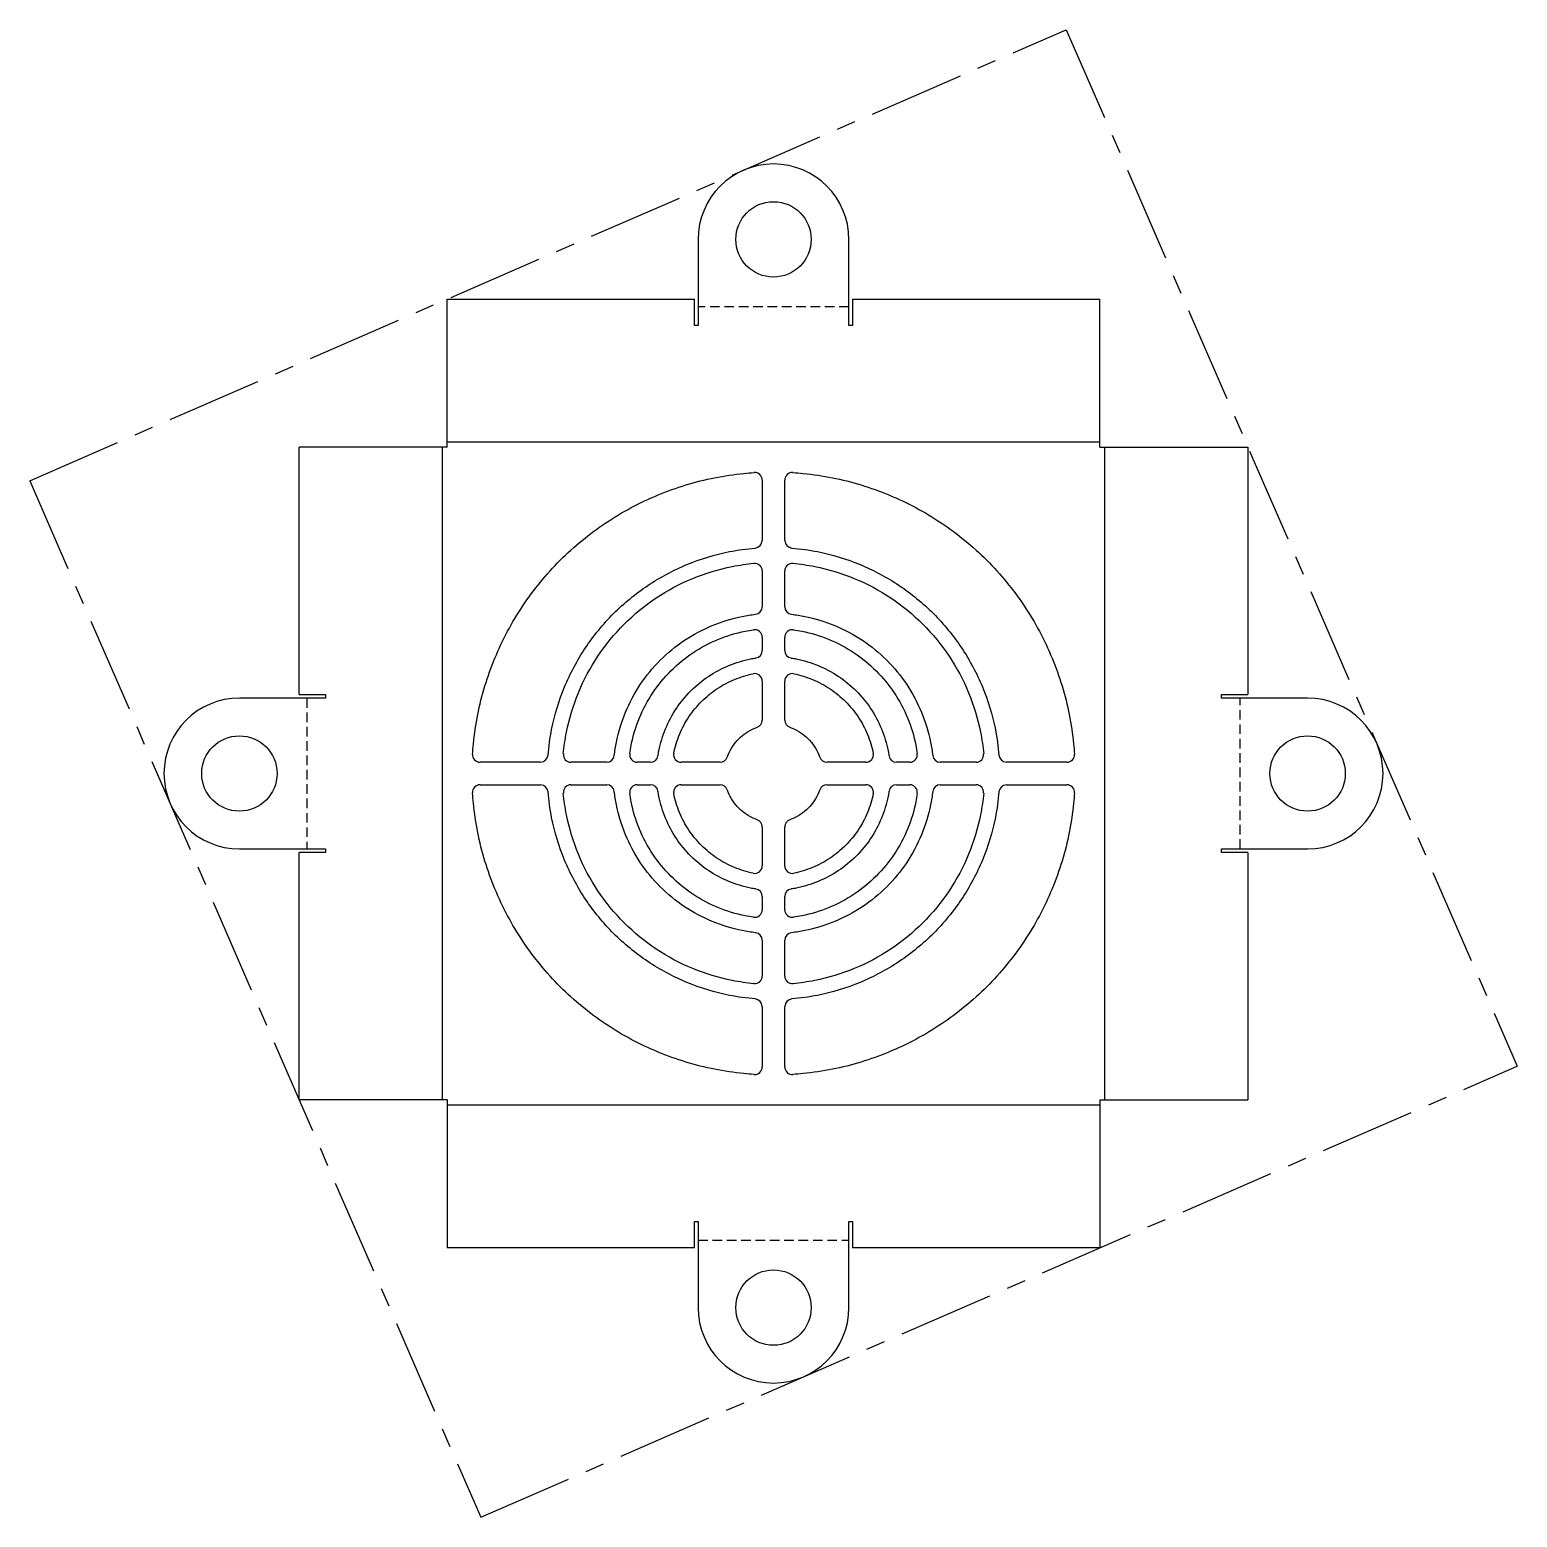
# Model space of a CAD drawing. Header units: millimetres. Extents: x -99 to 99, y -99 to 99.
import ezdxf

# ---------------------------------------------------------------- set-up
doc = ezdxf.new("R2010")
doc.units = ezdxf.units.MM
doc.linetypes.add('CENTERX2', pattern=[20.32, 12.7, -2.54, 2.54, -2.54])
doc.linetypes.add('HIDDEN', pattern=[1.905, 1.27, -0.635])

msp = doc.modelspace()

# ---------------------------------------------------------------- linework, layer by layer
at = {"color": 7, "linetype": 'CENTERX2'}
for p, q in [((-98.66, 38.84), (38.84, 98.66)), ((38.84, 98.66), (98.66, -38.84)), ((-98.66, 38.84), (-38.84, -98.66)), ((-38.84, -98.66), (98.66, -38.84))]:
    msp.add_line(p, q, dxfattribs=at)
at = {"color": 7, "linetype": 'Continuous', "lineweight": 25}
for p, q in [((-10, 70.85), (-10, 59.43)), ((10, 59.43), (10, 70.85)), ((-43.29, 43.29), (-43.29, 62.93)), ((-43.29, 62.93), (-10.5, 62.93)), ((-10.5, 59.43), (-10.5, 62.93)), ((10.5, 62.93), (10.5, 59.43)), ((10.5, 62.93), (43.29, 62.93)), ((43.29, 43.29), (43.29, 62.93)), ((-10, 59.43), (-10.5, 59.43)), ((10.5, 59.43), (10, 59.43)), ((-62.93, 10.5), (-62.93, 43.29)), ((-43.29, 43.29), (-62.93, 43.29)), ((43.29, 43.29), (62.93, 43.29)), ((62.93, 43.29), (62.93, 10.5)), ((-1.5, 38.92), (-1.5, 30.9)), ((1.5, 30.9), (1.5, 38.92)), ((-1.5, 26.88), (-1.5, 22.11)), ((1.5, 22.11), (1.5, 26.88)), ((-1.5, 18.08), (-1.5, 16.31)), ((1.5, 16.31), (1.5, 18.08)), ((-1.5, 12.25), (-1.5, 7.07)), ((1.5, 7.07), (1.5, 12.25)), ((-59.43, 10), (-70.85, 10)), ((-62.93, 10.5), (-59.43, 10.5)), ((-59.43, 10.5), (-59.43, 10)), ((59.43, 10.5), (62.93, 10.5)), ((59.43, 10), (59.43, 10.5)), ((70.85, 10), (59.43, 10)), ((-30.9, 1.5), (-38.92, 1.5)), ((-22.11, 1.5), (-26.88, 1.5)), ((-16.31, 1.5), (-18.08, 1.5)), ((-7.07, 1.5), (-12.25, 1.5)), ((12.25, 1.5), (7.07, 1.5)), ((18.08, 1.5), (16.31, 1.5)), ((26.88, 1.5), (22.11, 1.5)), ((38.92, 1.5), (30.9, 1.5)), ((-38.92, -1.5), (-30.9, -1.5)), ((-26.88, -1.5), (-22.11, -1.5)), ((-18.08, -1.5), (-16.31, -1.5)), ((-12.25, -1.5), (-7.07, -1.5)), ((7.07, -1.5), (12.25, -1.5)), ((16.31, -1.5), (18.08, -1.5)), ((22.11, -1.5), (26.88, -1.5)), ((30.9, -1.5), (38.92, -1.5)), ((-1.5, -7.07), (-1.5, -12.25)), ((1.5, -12.25), (1.5, -7.07)), ((-70.85, -10), (-59.43, -10)), ((-62.93, -43.29), (-62.93, -10.5)), ((-59.43, -10.5), (-62.93, -10.5)), ((-59.43, -10), (-59.43, -10.5)), ((59.43, -10), (70.85, -10)), ((59.43, -10.5), (59.43, -10)), ((62.93, -10.5), (59.43, -10.5)), ((62.93, -10.5), (62.93, -43.29)), ((-1.5, -16.31), (-1.5, -18.08)), ((1.5, -18.08), (1.5, -16.31)), ((-1.5, -22.11), (-1.5, -26.88)), ((1.5, -26.88), (1.5, -22.11)), ((-1.5, -30.9), (-1.5, -38.92)), ((1.5, -38.92), (1.5, -30.9)), ((-43.29, -43.29), (-62.93, -43.29)), ((-43.29, -43.29), (-43.29, -62.93)), ((43.29, -43.29), (62.93, -43.29)), ((43.29, -43.29), (43.29, -62.93)), ((-10.5, -59.43), (-10, -59.43)), ((-10.5, -62.93), (-10.5, -59.43)), ((-10, -59.43), (-10, -70.85)), ((10, -59.43), (10.5, -59.43)), ((10, -70.85), (10, -59.43)), ((10.5, -59.43), (10.5, -62.93)), ((-10.5, -62.93), (-43.29, -62.93)), ((43.29, -62.93), (10.5, -62.93))]:
    msp.add_line(p, q, dxfattribs=at)
at = {"color": 7, "linetype": 'HIDDEN'}
for p, q in [((10, 61.89), (-10, 61.89)), ((-61.89, 10), (-61.89, -10)), ((61.89, -10), (61.89, 10)), ((-10, -61.89), (10, -61.89))]:
    msp.add_line(p, q, dxfattribs=at)
at = {"color": 7, "linetype": 'Continuous'}
for p, q in [((43.29, 43.96), (-43.29, 43.96)), ((-43.96, 43.29), (-43.96, -43.29)), ((43.96, -43.29), (43.96, 43.29)), ((-43.29, -43.96), (43.29, -43.96))]:
    msp.add_line(p, q, dxfattribs=at)
at = {"color": 7, "linetype": 'Continuous', "lineweight": 25}
for centre in [(0, 70.85), (-70.85, 0), (70.85, 0), (0, -70.85)]:
    msp.add_circle(centre, 5, dxfattribs=at)
for centre, radius, start, end in [((0, 70.85), 10, 0, 180), ((-2.5, 38.92), 1, 0, 93.6655), ((2.5, 38.92), 1, 86.3345, 180), ((-2.5, 30.9), 1, 274.6272, 360), ((2.5, 30.9), 1, 180, 265.3728), ((-2.5, 26.88), 1, 0, 95.3133), ((2.5, 26.88), 1, 84.6867, 180), ((-2.5, 22.11), 1, 276.4501, 0), ((2.5, 22.11), 1, 180, 263.5499), ((-2.5, 18.08), 1, 0, 97.8703), ((2.5, 18.08), 1, 82.1297, 180), ((-2.5, 16.31), 1, 278.7115, 0), ((2.5, 16.31), 1, 180, 261.2885), ((-2.5, 12.25), 1, 0, 101.5379), ((2.5, 12.25), 1, 78.4621, 180), ((-70.85, 0), 10, 90, 270), ((70.85, 0), 10, 270, 90), ((-2.5, 7.07), 1, 289.4684, 0), ((2.5, 7.07), 1, 180, 250.5316), ((-38.92, 2.5), 1, 176.3345, 270), ((-30.9, 2.5), 1, 270, 355.3728), ((-26.88, 2.5), 1, 174.6867, 270), ((-22.11, 2.5), 1, 270, 353.5499), ((-18.08, 2.5), 1, 172.1297, 270), ((-16.31, 2.5), 1, 270, 351.2885), ((-12.25, 2.5), 1, 168.4621, 270), ((-7.07, 2.5), 1, 270, 340.5316), ((7.07, 2.5), 1, 199.4684, 270), ((12.25, 2.5), 1, 270, 11.5379), ((16.31, 2.5), 1, 188.7115, 270), ((18.08, 2.5), 1, 270, 7.8703), ((22.11, 2.5), 1, 186.4501, 270), ((26.88, 2.5), 1, 270, 5.3133), ((30.9, 2.5), 1, 184.6272, 270), ((38.92, 2.5), 1, 270, 3.6653), ((-38.92, -2.5), 1, 90, 183.6655), ((-30.9, -2.5), 1, 4.6272, 90), ((-26.88, -2.5), 1, 90, 185.3133), ((-22.11, -2.5), 1, 6.4501, 90), ((-18.08, -2.5), 1, 90, 187.8703), ((-16.31, -2.5), 1, 8.7115, 90), ((-12.25, -2.5), 1, 90, 191.5379), ((-7.07, -2.5), 1, 19.4684, 90), ((7.07, -2.5), 1, 90, 160.5316), ((12.25, -2.5), 1, 348.4621, 90), ((16.31, -2.5), 1, 90, 171.2885), ((18.08, -2.5), 1, 352.1297, 90), ((22.11, -2.5), 1, 90, 173.5499), ((26.88, -2.5), 1, 354.6867, 90), ((30.9, -2.5), 1, 90, 175.3728), ((38.92, -2.5), 1, 356.3343, 90), ((-2.5, -7.07), 1, 0, 70.5316), ((2.5, -7.07), 1, 109.4684, 180), ((-2.5, -12.25), 1, 258.4621, 0), ((2.5, -12.25), 1, 180, 281.5379), ((-2.5, -16.31), 1, 0, 81.2885), ((2.5, -16.31), 1, 98.7115, 180), ((-2.5, -18.08), 1, 262.1297, 0), ((2.5, -18.08), 1, 180, 277.8703), ((-2.5, -22.11), 1, 0, 83.5499), ((2.5, -22.11), 1, 96.4501, 180), ((-2.5, -26.88), 1, 264.6867, 0), ((2.5, -26.88), 1, 180, 275.3133), ((-2.5, -30.9), 1, 360, 85.3728), ((2.5, -30.9), 1, 94.6272, 180), ((-2.5, -38.92), 1, 266.3345, 0), ((2.5, -38.92), 1, 180, 273.6655), ((0, -70.85), 10, 180, 0)]:
    msp.add_arc(centre, radius, start, end, dxfattribs=at)
for points, knots in [([(-39.92, 2.56), (-39.89, 3.02), (-39.75, 4.77), (-39.29, 7.82), (-38.34, 11.63), (-37.01, 15.33), (-35.33, 18.89), (-33.31, 22.26), (-30.97, 25.42), (-28.33, 28.33), (-25.42, 30.97), (-22.26, 33.31), (-18.89, 35.33), (-15.33, 37.01), (-11.63, 38.34), (-7.82, 39.29), (-4.77, 39.75), (-3.02, 39.89), (-2.56, 39.92)], [0.5102084, 0.5102084, 0.5102084, 0.5102084, 0.5156239, 0.53125, 0.5468739, 0.5625, 0.5781239, 0.59375, 0.6093739, 0.625, 0.6406239, 0.65625, 0.6718739, 0.6875, 0.7031239, 0.71875, 0.7343739, 0.7397916, 0.7397916, 0.7397916, 0.7397916]), ([(2.56, 39.92), (3.02, 39.89), (4.77, 39.75), (7.82, 39.29), (11.63, 38.34), (15.33, 37.01), (18.89, 35.33), (22.26, 33.31), (25.42, 30.97), (28.33, 28.33), (30.97, 25.42), (33.31, 22.26), (35.33, 18.89), (37.01, 15.33), (38.34, 11.63), (39.29, 7.82), (39.75, 4.77), (39.89, 3.02), (39.92, 2.56)], [0.7602084, 0.7602084, 0.7602084, 0.7602084, 0.7656239, 0.78125, 0.7968739, 0.8125, 0.8281239, 0.84375, 0.8593739, 0.875, 0.8906239, 0.90625, 0.9218739, 0.9375, 0.9531239, 0.96875, 0.9843744, 0.9897916, 0.9897916, 0.9897916, 0.9897916]), ([(-29.9, 2.42), (-29.81, 3.57), (-29.38, 6.67), (-27.9, 11.55), (-25.1, 16.77), (-21.35, 21.35), (-16.77, 25.1), (-11.55, 27.9), (-6.67, 29.38), (-3.57, 29.81), (-2.42, 29.9)], [0.512849, 0.512849, 0.512849, 0.512849, 0.53125, 0.5625, 0.59375, 0.625, 0.65625, 0.6875, 0.71875, 0.737151, 0.737151, 0.737151, 0.737151]), ([(2.42, 29.9), (3.57, 29.81), (6.67, 29.38), (11.55, 27.9), (16.77, 25.1), (21.35, 21.35), (25.1, 16.77), (27.9, 11.55), (29.38, 6.67), (29.81, 3.57), (29.9, 2.42)], [0.762849, 0.762849, 0.762849, 0.762849, 0.78125, 0.8125, 0.84375, 0.875, 0.90625, 0.9375, 0.96875, 0.987151, 0.987151, 0.987151, 0.987151]), ([(-27.88, 2.59), (-27.79, 3.56), (-27.39, 6.33), (-26.04, 10.78), (-23.43, 15.66), (-19.93, 19.93), (-15.66, 23.43), (-10.78, 26.04), (-6.33, 27.39), (-3.56, 27.79), (-2.59, 27.88)], [0.5147578, 0.5147578, 0.5147578, 0.5147578, 0.53125, 0.5625, 0.59375, 0.625, 0.65625, 0.6875, 0.71875, 0.7352422, 0.7352422, 0.7352422, 0.7352422]), ([(2.59, 27.88), (3.56, 27.79), (6.33, 27.39), (10.78, 26.04), (15.66, 23.43), (19.93, 19.93), (23.43, 15.66), (26.04, 10.78), (27.39, 6.33), (27.79, 3.56), (27.88, 2.59)], [0.7647578, 0.7647578, 0.7647578, 0.7647578, 0.78125, 0.8125, 0.84375, 0.875, 0.90625, 0.9375, 0.96875, 0.9852422, 0.9852422, 0.9852422, 0.9852422]), ([(-21.12, 2.39), (-21.05, 2.98), (-20.74, 4.94), (-19.76, 8.18), (-17.78, 11.88), (-15.12, 15.12), (-11.88, 17.78), (-8.18, 19.76), (-4.94, 20.74), (-2.98, 21.05), (-2.39, 21.12)], [0.5179206, 0.5179206, 0.5179206, 0.5179206, 0.53125, 0.5625, 0.59375, 0.625, 0.65625, 0.6875, 0.71875, 0.7320794, 0.7320794, 0.7320794, 0.7320794]), ([(2.39, 21.12), (2.98, 21.05), (4.94, 20.74), (8.18, 19.76), (11.88, 17.78), (15.12, 15.12), (17.78, 11.88), (19.76, 8.18), (20.74, 4.94), (21.05, 2.98), (21.12, 2.39)], [0.7679206, 0.7679206, 0.7679206, 0.7679206, 0.78125, 0.8125, 0.84375, 0.875, 0.90625, 0.9375, 0.96875, 0.9820794, 0.9820794, 0.9820794, 0.9820794]), ([(-19.07, 2.64), (-19.02, 3.01), (-18.74, 4.63), (-17.9, 7.41), (-16.11, 10.76), (-13.7, 13.7), (-10.76, 16.11), (-7.41, 17.9), (-4.63, 18.74), (-3.01, 19.02), (-2.64, 19.07)], [0.5218704, 0.5218704, 0.5218704, 0.5218704, 0.53125, 0.5625, 0.59375, 0.625, 0.65625, 0.6875, 0.71875, 0.7281296, 0.7281296, 0.7281296, 0.7281296]), ([(2.64, 19.07), (3.01, 19.02), (4.63, 18.74), (7.41, 17.9), (10.76, 16.11), (13.7, 13.7), (16.11, 10.76), (17.9, 7.41), (18.74, 4.63), (19.02, 3.01), (19.07, 2.64)], [0.7718704, 0.7718704, 0.7718704, 0.7718704, 0.78125, 0.8125, 0.84375, 0.875, 0.90625, 0.9375, 0.96875, 0.9781296, 0.9781296, 0.9781296, 0.9781296]), ([(-15.32, 2.35), (-15.29, 2.57), (-15.07, 3.8), (-14.41, 5.97), (-12.97, 8.67), (-11.03, 11.03), (-8.67, 12.97), (-5.97, 14.41), (-3.8, 15.07), (-2.57, 15.29), (-2.35, 15.32)], [0.5242082, 0.5242082, 0.5242082, 0.5242082, 0.53125, 0.5625, 0.59375, 0.625, 0.65625, 0.6875, 0.71875, 0.7257918, 0.7257918, 0.7257918, 0.7257918]), ([(2.35, 15.32), (2.57, 15.29), (3.8, 15.07), (5.97, 14.41), (8.67, 12.97), (11.03, 11.03), (12.97, 8.67), (14.41, 5.97), (15.07, 3.8), (15.29, 2.57), (15.32, 2.35)], [0.7742082, 0.7742082, 0.7742082, 0.7742082, 0.78125, 0.8125, 0.84375, 0.875, 0.90625, 0.9375, 0.96875, 0.9757918, 0.9757918, 0.9757918, 0.9757918]), ([(-13.23, 2.7), (-13.06, 3.54), (-12.54, 5.22), (-11.3, 7.55), (-9.61, 9.61), (-7.55, 11.3), (-5.22, 12.54), (-3.54, 13.06), (-2.7, 13.23)], [0.5320473, 0.5320473, 0.5320473, 0.5320473, 0.5625, 0.59375, 0.625, 0.65625, 0.6875, 0.7179527, 0.7179527, 0.7179527, 0.7179527]), ([(2.7, 13.23), (3.54, 13.06), (5.22, 12.54), (7.55, 11.3), (9.61, 9.61), (11.3, 7.55), (12.54, 5.22), (13.06, 3.54), (13.23, 2.7)], [0.7820473, 0.7820473, 0.7820473, 0.7820473, 0.8125, 0.84375, 0.875, 0.90625, 0.9375, 0.9679527, 0.9679527, 0.9679527, 0.9679527]), ([(-6.13, 2.17), (-6.09, 2.27), (-5.9, 2.78), (-5.44, 3.63), (-4.63, 4.63), (-3.63, 5.44), (-2.78, 5.9), (-2.27, 6.09), (-2.17, 6.13)], [0.554088, 0.554088, 0.554088, 0.554088, 0.5625, 0.59375, 0.625, 0.65625, 0.6875, 0.695912, 0.695912, 0.695912, 0.695912]), ([(2.17, 6.13), (2.27, 6.09), (2.78, 5.9), (3.63, 5.44), (4.63, 4.63), (5.44, 3.63), (5.9, 2.78), (6.09, 2.27), (6.13, 2.17)], [0.804088, 0.804088, 0.804088, 0.804088, 0.8125, 0.84375, 0.875, 0.90625, 0.9375, 0.945912, 0.945912, 0.945912, 0.945912]), ([(-2.56, -39.92), (-3.02, -39.89), (-4.77, -39.75), (-7.82, -39.29), (-11.63, -38.34), (-15.33, -37.01), (-18.89, -35.33), (-22.26, -33.31), (-25.42, -30.97), (-28.33, -28.33), (-30.97, -25.42), (-33.31, -22.26), (-35.33, -18.89), (-37.01, -15.33), (-38.34, -11.63), (-39.29, -7.82), (-39.75, -4.77), (-39.89, -3.02), (-39.92, -2.56)], [0.2602084, 0.2602084, 0.2602084, 0.2602084, 0.2656239, 0.28125, 0.2968739, 0.3125, 0.3281239, 0.34375, 0.3593739, 0.375, 0.3906239, 0.40625, 0.4218739, 0.4375, 0.4531239, 0.46875, 0.4843739, 0.4897916, 0.4897916, 0.4897916, 0.4897916]), ([(-2.42, -29.9), (-3.57, -29.81), (-6.67, -29.38), (-11.55, -27.9), (-16.77, -25.1), (-21.35, -21.35), (-25.1, -16.77), (-27.9, -11.55), (-29.38, -6.67), (-29.81, -3.57), (-29.9, -2.42)], [0.262849, 0.262849, 0.262849, 0.262849, 0.28125, 0.3125, 0.34375, 0.375, 0.40625, 0.4375, 0.46875, 0.487151, 0.487151, 0.487151, 0.487151]), ([(-2.59, -27.88), (-3.56, -27.79), (-6.33, -27.39), (-10.78, -26.04), (-15.66, -23.43), (-19.93, -19.93), (-23.43, -15.66), (-26.04, -10.78), (-27.39, -6.33), (-27.79, -3.56), (-27.88, -2.59)], [0.2647578, 0.2647578, 0.2647578, 0.2647578, 0.28125, 0.3125, 0.34375, 0.375, 0.40625, 0.4375, 0.46875, 0.4852422, 0.4852422, 0.4852422, 0.4852422]), ([(-2.39, -21.12), (-2.98, -21.05), (-4.94, -20.74), (-8.18, -19.76), (-11.88, -17.78), (-15.12, -15.12), (-17.78, -11.88), (-19.76, -8.18), (-20.74, -4.94), (-21.05, -2.98), (-21.12, -2.39)], [0.2679206, 0.2679206, 0.2679206, 0.2679206, 0.28125, 0.3125, 0.34375, 0.375, 0.40625, 0.4375, 0.46875, 0.4820794, 0.4820794, 0.4820794, 0.4820794]), ([(-2.64, -19.07), (-3.01, -19.02), (-4.63, -18.74), (-7.41, -17.9), (-10.76, -16.11), (-13.7, -13.7), (-16.11, -10.76), (-17.9, -7.41), (-18.74, -4.63), (-19.02, -3.01), (-19.07, -2.64)], [0.2718704, 0.2718704, 0.2718704, 0.2718704, 0.28125, 0.3125, 0.34375, 0.375, 0.40625, 0.4375, 0.46875, 0.4781296, 0.4781296, 0.4781296, 0.4781296]), ([(-2.35, -15.32), (-2.57, -15.29), (-3.8, -15.07), (-5.97, -14.41), (-8.67, -12.97), (-11.03, -11.03), (-12.97, -8.67), (-14.41, -5.97), (-15.07, -3.8), (-15.29, -2.57), (-15.32, -2.35)], [0.2742082, 0.2742082, 0.2742082, 0.2742082, 0.28125, 0.3125, 0.34375, 0.375, 0.40625, 0.4375, 0.46875, 0.4757918, 0.4757918, 0.4757918, 0.4757918]), ([(-2.7, -13.23), (-3.54, -13.06), (-5.22, -12.54), (-7.55, -11.3), (-9.61, -9.61), (-11.3, -7.55), (-12.54, -5.22), (-13.06, -3.54), (-13.23, -2.7)], [0.2820473, 0.2820473, 0.2820473, 0.2820473, 0.3125, 0.34375, 0.375, 0.40625, 0.4375, 0.4679527, 0.4679527, 0.4679527, 0.4679527]), ([(-2.17, -6.13), (-2.27, -6.09), (-2.78, -5.9), (-3.63, -5.44), (-4.63, -4.63), (-5.44, -3.63), (-5.9, -2.78), (-6.09, -2.27), (-6.13, -2.17)], [0.304088, 0.304088, 0.304088, 0.304088, 0.3125, 0.34375, 0.375, 0.40625, 0.4375, 0.445912, 0.445912, 0.445912, 0.445912]), ([(6.13, -2.17), (6.09, -2.27), (5.9, -2.78), (5.44, -3.63), (4.63, -4.63), (3.63, -5.44), (2.78, -5.9), (2.27, -6.09), (2.17, -6.13)], [0.054088, 0.054088, 0.054088, 0.054088, 0.0625, 0.09375, 0.125, 0.15625, 0.1875, 0.195912, 0.195912, 0.195912, 0.195912]), ([(15.32, -2.35), (15.29, -2.57), (15.07, -3.8), (14.41, -5.97), (12.97, -8.67), (11.03, -11.03), (8.67, -12.97), (5.97, -14.41), (3.8, -15.07), (2.57, -15.29), (2.35, -15.32)], [0.0242082, 0.0242082, 0.0242082, 0.0242082, 0.03125, 0.0625, 0.09375, 0.125, 0.15625, 0.1875, 0.21875, 0.2257918, 0.2257918, 0.2257918, 0.2257918]), ([(21.12, -2.39), (21.05, -2.98), (20.74, -4.94), (19.76, -8.18), (17.78, -11.88), (15.12, -15.12), (11.88, -17.78), (8.18, -19.76), (4.94, -20.74), (2.98, -21.05), (2.39, -21.12)], [0.0179206, 0.0179206, 0.0179206, 0.0179206, 0.03125, 0.0625, 0.09375, 0.125, 0.15625, 0.1875, 0.21875, 0.2320794, 0.2320794, 0.2320794, 0.2320794]), ([(29.9, -2.42), (29.81, -3.57), (29.38, -6.67), (27.9, -11.55), (25.1, -16.77), (21.35, -21.35), (16.77, -25.1), (11.55, -27.9), (6.67, -29.38), (3.57, -29.81), (2.42, -29.9)], [0.012849, 0.012849, 0.012849, 0.012849, 0.03125, 0.0625, 0.09375, 0.125, 0.15625, 0.1875, 0.21875, 0.237151, 0.237151, 0.237151, 0.237151]), ([(39.92, -2.56), (39.89, -3.02), (39.75, -4.77), (39.29, -7.82), (38.34, -11.63), (37.01, -15.33), (35.33, -18.89), (33.31, -22.26), (30.97, -25.42), (28.33, -28.33), (25.42, -30.97), (22.26, -33.31), (18.89, -35.33), (15.33, -37.01), (11.63, -38.34), (7.82, -39.29), (4.77, -39.75), (3.02, -39.89), (2.56, -39.92)], [0.0102084, 0.0102084, 0.0102084, 0.0102084, 0.0156244, 0.03125, 0.0468739, 0.0625, 0.0781239, 0.09375, 0.1093739, 0.125, 0.1406239, 0.15625, 0.1718739, 0.1875, 0.2031239, 0.21875, 0.2343739, 0.2397916, 0.2397916, 0.2397916, 0.2397916]), ([(27.88, -2.59), (27.79, -3.56), (27.39, -6.33), (26.04, -10.78), (23.43, -15.66), (19.93, -19.93), (15.66, -23.43), (10.78, -26.04), (6.33, -27.39), (3.56, -27.79), (2.59, -27.88)], [0.0147578, 0.0147578, 0.0147578, 0.0147578, 0.03125, 0.0625, 0.09375, 0.125, 0.15625, 0.1875, 0.21875, 0.2352422, 0.2352422, 0.2352422, 0.2352422]), ([(19.07, -2.64), (19.02, -3.01), (18.74, -4.63), (17.9, -7.41), (16.11, -10.76), (13.7, -13.7), (10.76, -16.11), (7.41, -17.9), (4.63, -18.74), (3.01, -19.02), (2.64, -19.07)], [0.0218704, 0.0218704, 0.0218704, 0.0218704, 0.03125, 0.0625, 0.09375, 0.125, 0.15625, 0.1875, 0.21875, 0.2281296, 0.2281296, 0.2281296, 0.2281296]), ([(13.23, -2.7), (13.06, -3.54), (12.54, -5.22), (11.3, -7.55), (9.61, -9.61), (7.55, -11.3), (5.22, -12.54), (3.54, -13.06), (2.7, -13.23)], [0.0320473, 0.0320473, 0.0320473, 0.0320473, 0.0625, 0.09375, 0.125, 0.15625, 0.1875, 0.2179527, 0.2179527, 0.2179527, 0.2179527])]:
    msp.add_open_spline(points, degree=3, knots=knots, dxfattribs=at)

doc.saveas('drawing.dxf')
